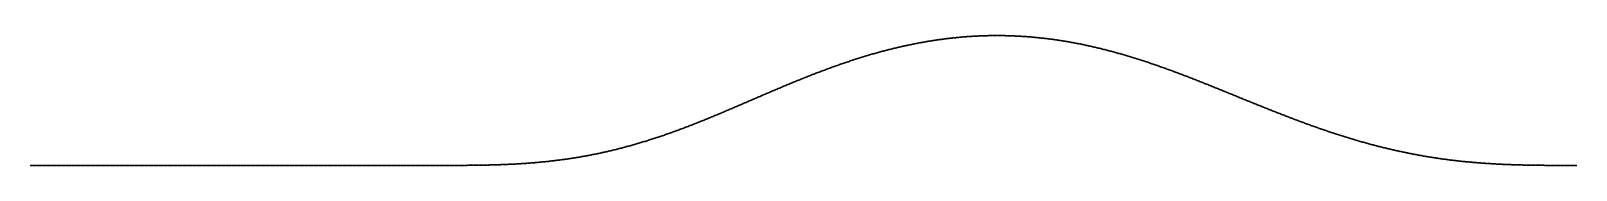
# Model space of a CAD drawing. Header units: metres. Extents: x 0 to 360, y 0 to 30.
import ezdxf

# ---------------------------------------------------------------- set-up
doc = ezdxf.new("R2010")
doc.units = ezdxf.units.M

msp = doc.modelspace()

# ---------------------------------------------------------------- linework, layer by layer
for p in [(208.5, 28.80289), (208.75, 28.8451), (209, 28.8867), (209.25, 28.92766), (209.5, 28.968), (209.75, 29.00771), (210, 29.04679), (210.25, 29.08524), (210.5, 29.12306), (210.75, 29.16025), (211, 29.1968), (211.25, 29.23272), (211.5, 29.26801), (211.75, 29.30266), (212, 29.33667), (212.25, 29.37004), (212.5, 29.40278), (212.75, 29.43488), (213, 29.46633), (213.25, 29.49715), (213.5, 29.52732), (213.75, 29.55685), (214, 29.58574), (214.25, 29.61399), (214.5, 29.64159), (214.75, 29.66854), (215, 29.69485), (215.25, 29.72051), (215.5, 29.74553), (215.75, 29.76989), (216, 29.79361), (216.25, 29.81668), (216.5, 29.8391), (216.75, 29.86087), (217, 29.88198), (217.25, 29.90245), (217.5, 29.92226), (217.75, 29.94142), (218, 29.95993), (218.25, 29.97779), (218.5, 29.99499), (218.75, 30.01153), (219, 30.02742), (219.25, 30.04266), (219.5, 30.05724), (219.75, 30.07116), (220, 30.08443), (220.25, 30.09704), (220.5, 30.10899), (220.75, 30.12028), (221, 30.13092), (221.25, 30.1409), (221.5, 30.15022), (221.75, 30.15888), (222, 30.16688), (222.25, 30.17422), (222.5, 30.1809), (222.75, 30.18692), (223, 30.19229), (223.25, 30.19699), (223.5, 30.20103), (223.75, 30.20441), (224, 30.20713), (224.25, 30.20919), (224.5, 30.21058), (224.75, 30.21132), (225, 30.21139), (225.25, 30.21081), (225.5, 30.20956), (225.75, 30.20765), (226, 30.20508), (226.25, 30.20184), (226.5, 30.19795), (226.75, 30.19339), (227, 30.18818), (227.25, 30.1823), (227.5, 30.17576), (227.75, 30.16855), (228, 30.16069), (228.25, 30.15217), (228.5, 30.14298), (228.75, 30.13314), (229, 30.12263), (229.25, 30.11146), (229.5, 30.09964), (229.75, 30.08715), (230, 30.074), (230.25, 30.0602), (230.5, 30.04573), (230.75, 30.03061), (231, 30.01482), (231.25, 29.99838), (231.5, 29.98128), (231.75, 29.96353), (232, 29.94511), (232.25, 29.92604), (232.5, 29.90631), (232.75, 29.88593), (233, 29.86489), (233.25, 29.8432), (233.5, 29.82085), (233.75, 29.79785), (234, 29.77419), (234.25, 29.74989), (234.5, 29.72493), (234.75, 29.69931), (235, 29.67305), (235.25, 29.64614), (235.5, 29.61858), (235.75, 29.59037), (236, 29.56151), (236.25, 29.532), (236.5, 29.50185), (236.75, 29.47105), (237, 29.43961), (237.25, 29.40752), (237.5, 29.37479), (237.75, 29.34142), (238, 29.3074), (238.25, 29.27275), (238.5, 29.23746), (238.75, 29.20152), (239, 29.16496), (239.25, 29.12775), (239.5, 29.08991), (239.75, 29.05143), (240, 29.01233), (240.25, 28.97259), (240.5, 28.93222), (240.75, 28.89122), (241, 28.84959), (241.25, 28.80734), (193.75, 25.25668), (194, 25.33306), (194.25, 25.40892), (194.5, 25.48426), (194.75, 25.55907), (195, 25.63335), (195.25, 25.70711), (195.5, 25.78033), (195.75, 25.85302), (196, 25.92517), (196.25, 25.99678), (196.5, 26.06785), (196.75, 26.13838), (197, 26.20836), (197.25, 26.27779), (197.5, 26.34666), (197.75, 26.41499), (198, 26.48276), (198.25, 26.54997), (198.5, 26.61663), (198.75, 26.68272), (199, 26.74824), (199.25, 26.8132), (199.5, 26.8815), (199.75, 26.94142), (200, 27.00467), (200.25, 27.06735), (200.5, 27.12945), (200.75, 27.19098), (201, 27.25192), (201.25, 27.31229), (201.5, 27.37207), (201.75, 27.43127), (202, 27.48988), (202.25, 27.5479), (202.5, 27.60533), (202.75, 27.66217), (203, 27.71842), (203.25, 27.77408), (203.5, 27.82913), (203.75, 27.88359), (204, 27.93746), (204.25, 27.99072), (204.5, 28.04337), (204.75, 28.09543), (205, 28.14688), (205.25, 28.19772), (205.5, 28.24795), (205.75, 28.29758), (206, 28.3466), (206.25, 28.395), (206.5, 28.44279), (206.75, 28.48996), (207, 28.53652), (207.25, 28.58247), (207.5, 28.62779), (207.75, 28.6725), (208, 28.71616), (208.25, 28.76005), (241.5, 28.76446), (241.75, 28.72095), (242, 28.67683), (242.25, 28.63208), (242.5, 28.58671), (242.75, 28.54073), (243, 28.49412), (243.25, 28.4469), (243.5, 28.39907), (243.75, 28.35063), (244, 28.30157), (244.25, 28.25191), (244.5, 28.20164), (244.75, 28.15076), (245, 28.09928), (245.25, 28.0472), (245.5, 27.99451), (245.75, 27.94123), (246, 27.88736), (246.25, 27.83288), (246.5, 27.77782), (246.75, 27.72216), (247, 27.66592), (247.25, 27.60909), (247.5, 27.55168), (247.75, 27.49368), (248, 27.4351), (248.25, 27.37595), (248.5, 27.31622), (248.75, 27.25591), (249, 27.19504), (249.25, 27.1336), (249.5, 27.07159), (249.75, 27.00901), (250, 26.94588), (250.25, 26.88219), (250.5, 26.81794), (250.75, 26.75313), (251, 26.68778), (251.25, 26.62187), (251.5, 26.55543), (251.75, 26.48843), (252, 26.4209), (252.25, 26.35283), (252.5, 26.28423), (252.75, 26.21509), (253, 26.14543), (253.25, 26.07524), (253.5, 26.00453), (253.75, 25.93329), (254, 25.86155), (254.25, 25.78928), (254.5, 25.71651), (254.75, 25.64323), (255, 25.56945), (255.25, 25.49516), (255.5, 25.42038), (255.75, 25.34511), (256, 25.26934), (256.25, 25.19309), (183.25, 21.62085), (183.5, 21.71611), (183.75, 21.81101), (184, 21.90553), (184.25, 21.99967), (184.5, 22.09343), (184.75, 22.18679), (185, 22.27977), (185.25, 22.37235), (185.5, 22.46452), (185.75, 22.55629), (186, 22.64765), (186.25, 22.7386), (186.5, 22.82913), (186.75, 22.91942), (187, 23.00893), (187.25, 23.09818), (187.5, 23.187), (187.75, 23.27539), (188, 23.36334), (188.25, 23.45084), (188.5, 23.53789), (188.75, 23.62449), (189, 23.71064), (189.25, 23.79633), (189.5, 23.88156), (189.75, 23.96632), (190, 24.05062), (190.25, 24.13444), (190.5, 24.21779), (190.75, 24.30066), (191, 24.38305), (191.25, 24.46495), (191.5, 24.54637), (191.75, 24.6273), (192, 24.70773), (192.25, 24.78766), (192.5, 24.8671), (192.75, 24.94603), (193, 25.02446), (193.25, 25.10238), (193.5, 25.17979), (256.5, 25.11635), (256.75, 25.03914), (257, 24.96144), (257.25, 24.88328), (257.5, 24.80464), (257.75, 24.72554), (258, 24.64598), (258.25, 24.56596), (258.5, 24.48549), (258.75, 24.40456), (259, 24.32319), (259.25, 24.24138), (259.5, 24.15913), (259.75, 24.07644), (260, 23.99333), (260.25, 23.90978), (260.5, 23.82582), (260.75, 23.74143), (261, 23.65664), (261.25, 23.57143), (261.5, 23.48582), (261.75, 23.3998), (262, 23.31339), (262.25, 23.22659), (262.5, 23.1394), (262.75, 23.05182), (263, 22.96387), (263.25, 22.87554), (263.5, 22.78684), (263.75, 22.69777), (264, 22.60834), (264.25, 22.51856), (264.5, 22.42834), (264.75, 22.33795), (265, 22.24712), (265.25, 22.15596), (265.5, 22.06447), (265.75, 21.97265), (266, 21.8805), (266.25, 21.78804), (266.5, 21.69527), (266.75, 21.60218), (174.5, 18.09084), (174.75, 18.19592), (175, 18.30081), (175.25, 18.40552), (175.5, 18.51002), (175.75, 18.61433), (176, 18.71842), (176.25, 18.8223), (176.5, 18.92595), (176.75, 19.02938), (177, 19.13258), (177.25, 19.23554), (177.5, 19.33825), (177.75, 19.44031), (178, 19.54292), (178.25, 19.64487), (178.5, 19.74655), (178.75, 19.84795), (179, 19.94909), (179.25, 20.04993), (179.5, 20.15049), (179.75, 20.25076), (180, 20.35073), (180.25, 20.45039), (180.5, 20.54975), (180.75, 20.64879), (181, 20.74751), (181.25, 20.84591), (181.5, 20.94398), (181.75, 21.04171), (182, 21.13911), (182.25, 21.23616), (182.5, 21.33287), (182.75, 21.42922), (183, 21.52521), (267, 21.50879), (267.25, 21.41511), (267.5, 21.32113), (267.75, 21.22686), (268, 21.13231), (268.25, 21.03749), (268.5, 20.94239), (268.75, 20.84702), (269, 20.75139), (269.25, 20.6555), (269.5, 20.55936), (269.75, 20.46297), (270, 20.36634), (270.25, 20.26948), (270.5, 20.17238), (270.75, 20.07506), (271, 19.97752), (271.25, 19.87976), (271.5, 19.7818), (271.75, 19.68363), (272, 19.58524), (272.25, 19.48663), (272.5, 19.38788), (272.75, 19.28895), (273, 19.18984), (273.25, 19.09056), (273.5, 18.99111), (273.75, 18.8915), (274, 18.79174), (274.25, 18.69183), (274.5, 18.59177), (274.75, 18.49158), (275, 18.39125), (275.25, 18.2908), (275.5, 18.19022), (275.75, 18.08953), (276, 17.98873), (166, 14.45337), (166.25, 14.56091), (166.5, 14.66848), (166.75, 14.77608), (167, 14.88372), (167.25, 14.99137), (167.5, 15.09903), (167.75, 15.2067), (168, 15.31436), (168.25, 15.42202), (168.5, 15.52966), (168.75, 15.63728), (169, 15.74487), (169.25, 15.85242), (169.5, 15.95993), (169.75, 16.06739), (170, 16.1748), (170.25, 16.28214), (170.5, 16.38941), (170.75, 16.4966), (171, 16.60371), (171.25, 16.71073), (171.5, 16.81765), (171.75, 16.92447), (172, 17.03118), (172.25, 17.13778), (172.5, 17.24425), (172.75, 17.35059), (173, 17.4568), (173.25, 17.56286), (173.5, 17.66878), (173.75, 17.77454), (174, 17.88014), (174.25, 17.98558), (276.25, 17.88782), (276.5, 17.78681), (276.75, 17.68571), (277, 17.58452), (277.25, 17.48325), (277.5, 17.3819), (277.75, 17.28048), (278, 17.179), (278.25, 17.07745), (278.5, 16.97585), (278.75, 16.8742), (279, 16.77251), (279.25, 16.67078), (279.5, 16.56901), (279.75, 16.46722), (280, 16.36541), (280.25, 16.26358), (280.5, 16.16175), (280.75, 16.0599), (281, 15.95806), (281.25, 15.85623), (281.5, 15.7544), (281.75, 15.6526), (282, 15.55081), (282.25, 15.44906), (282.5, 15.34734), (282.75, 15.24566), (283, 15.14402), (283.25, 15.04243), (283.5, 14.9409), (283.75, 14.83943), (284, 14.73802), (284.25, 14.63669), (284.5, 14.53543), (284.75, 14.43425), (157.5, 10.8705), (157.75, 10.97257), (158, 11.07492), (158.25, 11.17752), (158.5, 11.28039), (158.75, 11.3835), (159, 11.48686), (159.25, 11.59046), (159.5, 11.6943), (159.75, 11.79836), (160, 11.90264), (160.25, 12.00713), (160.5, 12.11182), (160.75, 12.21672), (161, 12.32181), (161.25, 12.42708), (161.5, 12.53253), (161.75, 12.63816), (162, 12.74395), (162.25, 12.8499), (162.5, 12.956), (162.75, 13.06224), (163, 13.16862), (163.25, 13.27513), (163.5, 13.38176), (163.75, 13.48852), (164, 13.59538), (164.25, 13.70234), (164.5, 13.8094), (164.75, 13.91655), (165, 14.02378), (165.25, 14.13108), (165.5, 14.23845), (165.75, 14.34589), (285, 14.33317), (285.25, 14.23217), (285.5, 14.13127), (285.75, 14.03048), (286, 13.92979), (286.25, 13.82922), (286.5, 13.72876), (286.75, 13.62843), (287, 13.52823), (287.25, 13.42816), (287.5, 13.32823), (287.75, 13.22845), (288, 13.12881), (288.25, 13.02933), (288.5, 12.93), (288.75, 12.83084), (289, 12.73185), (289.25, 12.63303), (289.5, 12.53439), (289.75, 12.43593), (290, 12.33766), (290.25, 12.23959), (290.5, 12.14171), (290.75, 12.04403), (291, 11.94656), (291.25, 11.8493), (291.5, 11.75225), (291.75, 11.65543), (292, 11.55883), (292.25, 11.46246), (292.5, 11.36632), (292.75, 11.27043), (293, 11.17477), (293.25, 11.07936), (293.5, 10.98421), (293.75, 10.88931), (294, 10.79467), (148, 7.25088), (148.25, 7.33842), (148.5, 7.42645), (148.75, 7.51494), (149, 7.60389), (149.25, 7.69331), (149.5, 7.78318), (149.75, 7.8735), (150, 7.96427), (150.25, 8.05548), (150.5, 8.14713), (150.75, 8.23921), (151, 8.32992), (151.25, 8.42466), (151.5, 8.51801), (151.75, 8.61178), (152, 8.70596), (152.25, 8.80054), (152.5, 8.89552), (152.75, 8.9909), (153, 9.08666), (153.25, 9.18281), (153.5, 9.27933), (153.75, 9.37623), (154, 9.47349), (154.25, 9.57112), (154.5, 9.6691), (154.75, 9.76743), (155, 9.86611), (155.25, 9.96512), (155.5, 10.06447), (155.75, 10.16414), (156, 10.26414), (156.25, 10.36445), (156.5, 10.46507), (156.75, 10.56599), (157, 10.66721), (157.25, 10.76871), (294.25, 10.70029), (294.5, 10.60618), (294.75, 10.51234), (295, 10.41878), (295.25, 10.3255), (295.5, 10.23251), (295.75, 10.1398), (296, 10.04739), (296.25, 9.95527), (296.5, 9.86345), (296.75, 9.77194), (297, 9.68073), (297.25, 9.58984), (297.5, 9.49926), (297.75, 9.409), (298, 9.31907), (298.25, 9.22946), (298.5, 9.14018), (298.75, 9.05123), (299, 8.96262), (299.25, 8.87435), (299.5, 8.78643), (299.75, 8.69885), (300, 8.61163), (300.25, 8.52475), (300.5, 8.43824), (300.75, 8.35208), (301, 8.26629), (301.25, 8.18087), (301.5, 8.09581), (301.75, 8.01113), (302, 7.92682), (302.25, 7.8429), (302.5, 7.75935), (302.75, 7.67619), (303, 7.59342), (303.25, 7.51104), (303.5, 7.42905), (303.75, 7.34746), (304, 7.26627), (135.75, 3.60322), (136, 3.66425), (136.25, 3.72586), (136.5, 3.78805), (136.75, 3.85081), (137, 3.91415), (137.25, 3.97807), (137.5, 4.04256), (137.75, 4.10763), (138, 4.17327), (138.25, 4.23948), (138.5, 4.30627), (138.75, 4.37362), (139, 4.44155), (139.25, 4.51004), (139.5, 4.5791), (139.75, 4.64873), (140, 4.71892), (140.25, 4.78968), (140.5, 4.86099), (140.75, 4.93287), (141, 5.0053), (141.25, 5.07829), (141.5, 5.15184), (141.75, 5.22594), (142, 5.30059), (142.25, 5.37578), (142.5, 5.45153), (142.75, 5.52781), (143, 5.60464), (143.25, 5.68201), (143.5, 5.75992), (143.75, 5.83836), (144, 5.91734), (144.25, 5.99684), (144.5, 6.07687), (144.75, 6.15742), (145, 6.2385), (145.25, 6.32009), (145.5, 6.40202), (145.75, 6.48482), (146, 6.57159), (146.25, 6.65158), (146.5, 6.73572), (146.75, 6.82035), (147, 6.90548), (147.25, 6.9911), (147.5, 7.07723), (147.75, 7.1638), (304.25, 7.18548), (304.5, 7.10509), (304.75, 7.02511), (305, 6.94554), (305.25, 6.86638), (305.5, 6.78763), (305.75, 6.7093), (306, 6.6314), (306.25, 6.55391), (306.5, 6.47681), (306.75, 6.40021), (307, 6.324), (307.25, 6.24822), (307.5, 6.17287), (307.75, 6.09796), (308, 6.02349), (308.25, 5.94945), (308.5, 5.87586), (308.75, 5.80271), (309, 5.73), (309.25, 5.65775), (309.5, 5.58594), (309.75, 5.51458), (310, 5.44367), (310.25, 5.37321), (310.5, 5.30322), (310.75, 5.23368), (311, 5.1646), (311.25, 5.09598), (311.5, 5.02782), (311.75, 4.96012), (312, 4.89289), (312.25, 4.82613), (312.5, 4.75983), (312.75, 4.69401), (313, 4.62865), (313.25, 4.56377), (313.5, 4.49936), (313.75, 4.43543), (314, 4.37197), (314.25, 4.30898), (314.5, 4.24648), (314.75, 4.18445), (315, 4.1229), (315.25, 4.06184), (315.5, 4.00125), (315.75, 3.94115), (316, 3.88153), (316.25, 3.8224), (316.5, 3.76375), (316.75, 3.70559), (317, 3.64791), (0, 0.00003), (0.25, 0.00001), (0.5, 0), (93.5, 0), (93.75, 0.00001), (94, 0.00003), (94.25, 0.00006), (94.5, 0.0001), (94.75, 0.00015), (95, 0.00022), (95.25, 0.00031), (95.5, 0.00042), (95.75, 0.00055), (96, 0.00071), (96.25, 0.00091), (96.5, 0.00113), (96.75, 0.0014), (97, 0.00171), (97.25, 0.00207), (97.5, 0.00248), (97.75, 0.00295), (98, 0.00347), (98.25, 0.00406), (98.5, 0.00472), (98.75, 0.00546), (99, 0.00627), (99.25, 0.00717), (99.5, 0.00816), (99.75, 0.00924), (100, 0.01042), (100.25, 0.0117), (100.5, 0.01309), (100.75, 0.0146), (101, 0.01623), (101.25, 0.01799), (101.5, 0.01987), (101.75, 0.0219), (102, 0.02406), (102.25, 0.02637), (102.5, 0.02884), (102.75, 0.03146), (103, 0.03425), (103.25, 0.03721), (103.5, 0.04035), (103.75, 0.04366), (104, 0.04716), (104.25, 0.05086), (104.5, 0.05475), (104.75, 0.05884), (105, 0.06315), (105.25, 0.06767), (105.5, 0.07241), (105.75, 0.07737), (106, 0.08257), (106.25, 0.088), (106.5, 0.09367), (106.75, 0.0996), (107, 0.10577), (107.25, 0.1122), (107.5, 0.1189), (107.75, 0.12587), (108, 0.13311), (108.25, 0.14063), (108.5, 0.14844), (108.75, 0.15653), (109, 0.16492), (109.25, 0.17361), (109.5, 0.18261), (109.75, 0.19192), (110, 0.20154), (110.25, 0.21149), (110.5, 0.22176), (110.75, 0.23236), (111, 0.2433), (111.25, 0.25458), (111.5, 0.2662), (111.75, 0.27817), (112, 0.2905), (112.25, 0.30319), (112.5, 0.31624), (112.75, 0.32966), (113, 0.34345), (113.25, 0.35762), (113.5, 0.37217), (113.75, 0.38711), (114, 0.40244), (114.25, 0.41816), (114.5, 0.43429), (114.75, 0.45082), (115, 0.46775), (115.25, 0.4851), (115.5, 0.50286), (115.75, 0.52104), (116, 0.53965), (116.25, 0.55869), (116.5, 0.57815), (116.75, 0.59805), (117, 0.6184), (117.25, 0.63918), (117.5, 0.66041), (117.75, 0.68209), (118, 0.70423), (118.25, 0.72682), (118.5, 0.74988), (118.75, 0.7734), (119, 0.79739), (119.25, 0.82185), (119.5, 0.84678), (119.75, 0.87219), (120, 0.89808), (120.25, 0.92446), (120.5, 0.95132), (120.75, 0.97868), (121, 1.00653), (121.25, 1.03487), (121.5, 1.06372), (121.75, 1.09306), (122, 1.12291), (122.25, 1.15327), (122.5, 1.18414), (122.75, 1.21552), (123, 1.24742), (123.25, 1.27984), (123.5, 1.31278), (123.75, 1.34624), (124, 1.38022), (124.25, 1.41474), (124.5, 1.44979), (124.75, 1.48536), (125, 1.52148), (125.25, 1.55813), (125.5, 1.59532), (125.75, 1.63305), (126, 1.67132), (126.25, 1.71014), (126.5, 1.74951), (126.75, 1.78942), (127, 1.82989), (127.25, 1.87091), (127.5, 1.91248), (127.75, 1.95461), (128, 1.9973), (128.25, 2.04054), (128.5, 2.08435), (128.75, 2.12871), (129, 2.17365), (129.25, 2.21914), (129.5, 2.2652), (129.75, 2.31183), (130, 2.35903), (130.25, 2.4068), (130.5, 2.45513), (130.75, 2.50404), (131, 2.55352), (131.25, 2.60358), (131.5, 2.65421), (131.75, 2.70541), (132, 2.75719), (132.25, 2.80954), (132.5, 2.86247), (132.75, 2.91598), (133, 2.97007), (133.25, 3.02473), (133.5, 3.07998), (133.75, 3.1358), (134, 3.1922), (134.25, 3.24918), (134.5, 3.30674), (134.75, 3.36487), (135, 3.42359), (135.25, 3.48289), (135.5, 3.54276), (317.25, 3.59072), (317.5, 3.53402), (317.75, 3.47781), (318, 3.42209), (318.25, 3.36685), (318.5, 3.31211), (318.75, 3.25786), (319, 3.2041), (319.25, 3.15083), (319.5, 3.09805), (319.75, 3.04576), (320, 2.99397), (320.25, 2.94266), (320.5, 2.89185), (320.75, 2.84154), (321, 2.79171), (321.25, 2.74238), (321.5, 2.69355), (321.75, 2.6452), (322, 2.59735), (322.25, 2.54999), (322.5, 2.50313), (322.75, 2.45675), (323, 2.41087), (323.25, 2.36549), (323.5, 2.32059), (323.75, 2.27618), (324, 2.23227), (324.25, 2.18885), (324.5, 2.14592), (324.75, 2.10347), (325, 2.06152), (325.25, 2.02006), (325.5, 1.97908), (325.75, 1.93859), (326, 1.89859), (326.25, 1.85907), (326.5, 1.82004), (326.75, 1.7815), (327, 1.74344), (327.25, 1.70586), (327.5, 1.66876), (327.75, 1.63214), (328, 1.59601), (328.25, 1.56035), (328.5, 1.52517), (328.75, 1.49047), (329, 1.45624), (329.25, 1.42249), (329.5, 1.38921), (329.75, 1.3564), (330, 1.32406), (330.25, 1.29219), (330.5, 1.26079), (330.75, 1.22985), (331, 1.19938), (331.25, 1.16937), (331.5, 1.13982), (331.75, 1.11073), (332, 1.0821), (332.25, 1.05393), (332.5, 1.0262), (332.75, 0.99893), (333, 0.97211), (333.25, 0.94574), (333.5, 0.91981), (333.75, 0.89433), (334, 0.86929), (334.25, 0.84469), (334.5, 0.82053), (334.75, 0.7968), (335, 0.77351), (335.25, 0.75064), (335.5, 0.7282), (335.75, 0.70619), (336, 0.6846), (336.25, 0.66344), (336.5, 0.64269), (336.75, 0.62235), (337, 0.60243), (337.25, 0.58291), (337.5, 0.5638), (337.75, 0.5451), (338, 0.5268), (338.25, 0.50889), (338.5, 0.49138), (338.75, 0.47426), (339, 0.45753), (339.25, 0.44118), (339.5, 0.42521), (339.75, 0.40962), (340, 0.39441), (340.25, 0.37957), (340.5, 0.36509), (340.75, 0.35098), (341, 0.33723), (341.25, 0.32384), (341.5, 0.3108), (341.75, 0.29811), (342, 0.28576), (342.25, 0.27376), (342.5, 0.26209), (342.75, 0.25076), (343, 0.23975), (343.25, 0.22907), (343.5, 0.21871), (343.75, 0.20867), (344, 0.19894), (344.25, 0.18951), (344.5, 0.18039), (344.75, 0.17157), (345, 0.16305), (345.25, 0.15481), (345.5, 0.14686), (345.75, 0.13919), (346, 0.13179), (346.25, 0.12467), (346.5, 0.11781), (346.75, 0.11121), (347, 0.10487), (347.25, 0.09878), (347.5, 0.09294), (347.75, 0.08734), (348, 0.08197), (348.25, 0.07684), (348.5, 0.07193), (348.75, 0.06724), (349, 0.06277), (349.25, 0.05851), (349.5, 0.05445), (349.75, 0.05059), (350, 0.04693), (350.25, 0.04346), (350.5, 0.04017), (350.75, 0.03706), (351, 0.03412), (351.25, 0.03135), (351.5, 0.02874), (351.75, 0.02629), (352, 0.02399), (352.25, 0.02183), (352.5, 0.01982), (352.75, 0.01794), (353, 0.0162), (353.25, 0.01457), (353.5, 0.01307), (353.75, 0.01168), (354, 0.0104), (354.25, 0.00922), (354.5, 0.00814), (354.75, 0.00716), (355, 0.00446), (355.25, 0.00545), (355.5, 0.00472), (355.75, 0.00406), (356, 0.00347), (356.25, 0.00295), (356.5, 0.00248), (356.75, 0.00207), (357, 0.00171), (357.25, 0.0014), (357.5, 0.00113), (357.75, 0.00091), (358, 0.00071), (358.25, 0.00055), (358.5, 0.00042), (358.75, 0.00031), (359, 0.00022), (359.25, 0.00015), (359.5, 0.0001), (359.75, 0.00006), (0.75, -0.00001), (1, -0.00001), (1.25, -0.00001), (1.5, -0.00001), (1.75, -0.00001), (2, -0.00001), (2.25, -0.00001), (2.5, -0.00001), (2.75, -0.00001), (3, -0.00001), (3.25, -0.00001), (3.5, -0.00001), (3.75, -0.00001), (4, -0.00001), (4.25, -0.00001), (4.5, -0.00001), (4.75, -0.00001), (5, -0.00001), (5.25, -0.00001), (5.5, -0.00001), (5.75, -0.00001), (6, -0.00001), (6.25, -0.00001), (6.5, -0.00001), (6.75, -0.00001), (7, -0.00001), (7.25, -0.00001), (7.5, -0.00001), (7.75, -0.00001), (8, -0.00001), (8.25, -0.00001), (8.5, -0.00001), (8.75, -0.00001), (9, -0.00001), (9.25, -0.00001), (9.5, -0.00001), (9.75, -0.00001), (10, -0.00001), (10.25, -0.00001), (10.5, -0.00001), (10.75, -0.00001), (11, -0.00001), (11.25, -0.00001), (11.5, -0.00001), (11.75, -0.00001), (12, -0.00001), (12.25, -0.00001), (12.5, -0.00001), (12.75, -0.00001), (13, -0.00001), (13.25, -0.00001), (13.5, -0.00001), (13.75, -0.00001), (14, -0.00001), (14.25, -0.00001), (14.5, -0.00001), (14.75, -0.00001), (15, -0.00001), (15.25, -0.00001), (15.5, -0.00001), (15.75, -0.00001), (16, -0.00001), (16.25, -0.00001), (16.5, -0.00001), (16.75, -0.00001), (17, -0.00001), (17.25, -0.00001), (17.5, -0.00001), (17.75, -0.00001), (18, -0.00001), (18.25, -0.00001), (18.5, -0.00001), (18.75, -0.00001), (19, -0.00001), (19.25, -0.00001), (19.5, -0.00001), (19.75, -0.00001), (20, -0.00001), (20.25, -0.00001), (20.5, -0.00001), (20.75, -0.00001), (21, -0.00001), (21.25, -0.00001), (21.5, -0.00001), (21.75, -0.00001), (22, -0.00001), (22.25, -0.00001), (22.5, -0.00001), (22.75, -0.00001), (23, -0.00001), (23.25, -0.00001), (23.5, -0.00001), (23.75, -0.00001), (24, -0.00001), (24.25, -0.00001), (24.5, -0.00001), (24.75, -0.00001), (25, -0.00001), (25.25, -0.00001), (25.5, -0.00001), (25.75, -0.00001), (26, -0.00001), (26.25, -0.00001), (26.5, -0.00001), (26.75, -0.00001), (27, -0.00001), (27.25, -0.00001), (27.5, -0.00001), (27.75, -0.00001), (28, -0.00001), (28.25, -0.00001), (28.5, -0.00001), (28.75, -0.00001), (29, -0.00001), (29.25, -0.00001), (29.5, -0.00001), (29.75, -0.00001), (30, -0.00001), (30.25, -0.00001), (30.5, -0.00001), (30.75, -0.00001), (31, -0.00001), (31.25, -0.00001), (31.5, -0.00001), (31.75, -0.00001), (32, -0.00001), (32.25, -0.00001), (32.5, -0.00001), (32.75, -0.00001), (33, -0.00001), (33.25, -0.00001), (33.5, -0.00001), (33.75, -0.00001), (34, -0.00001), (34.25, -0.00001), (34.5, -0.00001), (34.75, -0.00001), (35, -0.00001), (35.25, -0.00001), (35.5, -0.00001), (35.75, -0.00001), (36, -0.00001), (36.25, -0.00001), (36.5, -0.00001), (36.75, -0.00001), (37, -0.00001), (37.25, -0.00001), (37.5, -0.00001), (37.75, -0.00001), (38, -0.00001), (38.25, -0.00001), (38.5, -0.00001), (38.75, -0.00001), (39, -0.00001), (39.25, -0.00001), (39.5, -0.00001), (39.75, -0.00001), (40, -0.00001), (40.25, -0.00001), (40.5, -0.00001), (40.75, -0.00001), (41, -0.00001), (41.25, -0.00001), (41.5, -0.00001), (41.75, -0.00001), (42, -0.00001), (42.25, -0.00001), (42.5, -0.00001), (42.75, -0.00001), (43, -0.00001), (43.25, -0.00001), (43.5, -0.00001), (43.75, -0.00001), (44, -0.00001), (44.25, -0.00001), (44.5, -0.00001), (44.75, -0.00001), (45, -0.00001), (45.25, -0.00001), (45.5, -0.00001), (45.75, -0.00001), (46, -0.00001), (46.25, -0.00001), (46.5, -0.00001), (46.75, -0.00001), (47, -0.00001), (47.25, -0.00001), (47.5, -0.00001), (47.75, -0.00001), (48, -0.00001), (48.25, -0.00001), (48.5, -0.00001), (48.75, -0.00001), (49, -0.00001), (49.25, -0.00001), (49.5, -0.00001), (49.75, -0.00001), (50, -0.00001), (50.25, -0.00001), (50.5, -0.00001), (50.75, -0.00001), (51, -0.00001), (51.25, -0.00001), (51.5, -0.00001), (51.75, -0.00001), (52, -0.00001), (52.25, -0.00001), (52.5, -0.00001), (52.75, -0.00001), (53, -0.00001), (53.25, -0.00001), (53.5, -0.00001), (53.75, -0.00001), (54, -0.00001), (54.25, -0.00001), (54.5, -0.00001), (54.75, -0.00001), (55, -0.00001), (55.25, -0.00001), (55.5, -0.00001), (55.75, -0.00001), (56, -0.00001), (56.25, -0.00001), (56.5, -0.00001), (56.75, -0.00001), (57, -0.00001), (57.25, -0.00001), (57.5, -0.00001), (57.75, -0.00001), (58, -0.00001), (58.25, -0.00001), (58.5, -0.00001), (58.75, -0.00001), (59, -0.00001), (59.25, -0.00001), (59.5, -0.00001), (59.75, -0.00001), (60, -0.00001), (60.25, -0.00001), (60.5, -0.00001), (60.75, -0.00001), (61, -0.00001), (61.25, -0.00001), (61.5, -0.00001), (61.75, -0.00001), (62, -0.00001), (62.25, -0.00001), (62.5, -0.00001), (62.75, -0.00001), (63, -0.00001), (63.25, -0.00001), (63.5, -0.00001), (63.75, -0.00001), (64, -0.00001), (64.25, -0.00001), (64.5, -0.00001), (64.75, -0.00001), (65, -0.00001), (65.25, -0.00001), (65.5, -0.00001), (65.75, -0.00001), (66, -0.00001), (66.25, -0.00001), (66.5, -0.00001), (66.75, -0.00001), (67, -0.00001), (67.25, -0.00001), (67.5, -0.00001), (67.75, -0.00001), (68, -0.00001), (68.25, -0.00001), (68.5, -0.00001), (68.75, -0.00001), (69, -0.00001), (69.25, -0.00001), (69.5, -0.00001), (69.75, -0.00001), (70, -0.00001), (70.25, -0.00001), (70.5, -0.00001), (70.75, -0.00001), (71, -0.00001), (71.25, -0.00001), (71.5, -0.00001), (71.75, -0.00001), (72, -0.00001), (72.25, -0.00001), (72.5, -0.00001), (72.75, -0.00001), (73, -0.00001), (73.25, -0.00001), (73.5, -0.00001), (73.75, -0.00001), (74, -0.00001), (74.25, -0.00001), (74.5, -0.00001), (74.75, -0.00001), (75, -0.00001), (75.25, -0.00001), (75.5, -0.00001), (75.75, -0.00001), (76, -0.00001), (76.25, -0.00001), (76.5, -0.00001), (76.75, -0.00001), (77, -0.00001), (77.25, -0.00001), (77.5, -0.00001), (77.75, -0.00001), (78, -0.00001), (78.25, -0.00001), (78.5, -0.00001), (78.75, -0.00001), (79, -0.00001), (79.25, -0.00001), (79.5, -0.00001), (79.75, -0.00001), (80, -0.00001), (80.25, -0.00001), (80.5, -0.00001), (80.75, -0.00001), (81, -0.00001), (81.25, -0.00001), (81.5, -0.00001), (81.75, -0.00001), (82, -0.00001), (82.25, -0.00001), (82.5, -0.00001), (82.75, -0.00001), (83, -0.00001), (83.25, -0.00001), (83.5, -0.00001), (83.75, -0.00001), (84, -0.00001), (84.25, -0.00001), (84.5, -0.00001), (84.75, -0.00001), (85, -0.00001), (85.25, -0.00001), (85.5, -0.00001), (85.75, -0.00001), (86, -0.00001), (86.25, -0.00001), (86.5, -0.00001), (86.75, -0.00001), (87, -0.00001), (87.25, -0.00001), (87.5, -0.00001), (87.75, -0.00001), (88, -0.00001), (88.25, -0.00001), (88.5, -0.00001), (88.75, -0.00001), (89, -0.00001), (89.25, -0.00001), (89.5, -0.00001), (89.75, -0.00001), (90, -0.00001), (90.25, -0.00001), (90.5, -0.00001), (90.75, -0.00001), (91, -0.00001), (91.25, -0.00001), (91.5, -0.00001), (91.75, -0.00001), (92, -0.00001), (92.25, -0.00001), (92.5, -0.00001), (92.75, -0.00001), (93, -0.00001), (93.25, -0.00001)]:
    msp.add_point(p)

doc.saveas('drawing.dxf')
